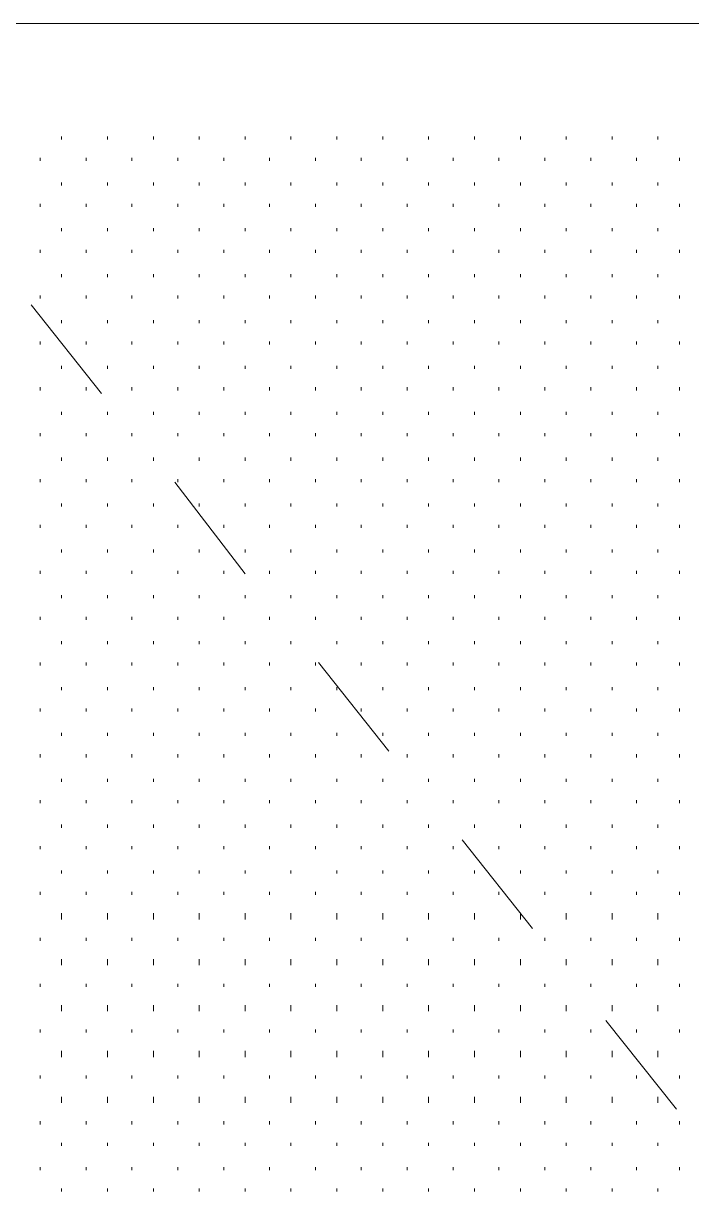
# Model space of a CAD drawing. Header units: inches. Extents: x -6061 to 13621, y -296 to 7483.
# Drawn here: x -5654.12 to -5636.62, y -123.13 to -92.54 of the extents above; entities that cross this region are included whole.
import ezdxf

# ---------------------------------------------------------------- set-up
doc = ezdxf.new("R2010")
doc.units = ezdxf.units.IN
doc.header["$MEASUREMENT"] = 0
doc.layers.get('0').update_dxf_attribs({"linetype": 'CONTINUOUS'})

msp = doc.modelspace()

# ---------------------------------------------------------------- linework, layer by layer
at = {"color": 7, "linetype": 'Continuous', "lineweight": 18, "true_color": 0x000007}
msp.add_line((-5722.39596, -92.53575), (-5619.31949, -92.53575), dxfattribs=at)
at = {"color": 7, "linetype": 'Continuous', "lineweight": 9, "true_color": 0x000007}
for p, q in [((-5621.8023, -92.53575), (-5657.84302, -92.53575)), ((-5653.91859, -99.90407), (-5652.07651, -102.2267)), ((-5650.15433, -104.54932), (-5648.31225, -106.95204)), ((-5646.39008, -109.27466), (-5644.548, -111.59729)), ((-5642.62583, -113.91991), (-5640.78375, -116.24253)), ((-5638.86157, -118.64525), (-5637.01949, -120.96787))]:
    msp.add_line(p, q, dxfattribs=at)
at = {"color": 7, "linetype": 'Continuous', "lineweight": 9, "true_color": 0xffffff}
for p, q in [((-5653.11768, -95.57919), (-5653.11768, -95.4991)), ((-5651.91633, -95.57919), (-5651.91633, -95.4991)), ((-5650.71497, -95.57919), (-5650.71497, -95.4991)), ((-5649.51361, -95.57919), (-5649.51361, -95.4991)), ((-5648.31225, -95.57919), (-5648.31225, -95.4991)), ((-5647.1109, -95.57919), (-5647.1109, -95.4991)), ((-5645.90954, -95.57919), (-5645.90954, -95.4991)), ((-5644.70818, -95.57919), (-5644.70818, -95.4991)), ((-5643.50682, -95.57919), (-5643.50682, -95.4991)), ((-5642.30547, -95.57919), (-5642.30547, -95.4991)), ((-5641.10411, -95.57919), (-5641.10411, -95.4991)), ((-5639.90275, -95.57919), (-5639.90275, -95.4991)), ((-5638.70139, -95.57919), (-5638.70139, -95.4991)), ((-5637.50004, -95.57919), (-5637.50004, -95.4991)), ((-5653.67832, -96.13982), (-5653.67832, -96.05973)), ((-5652.47696, -96.13982), (-5652.47696, -96.05973)), ((-5651.2756, -96.13982), (-5651.2756, -96.05973)), ((-5650.07424, -96.13982), (-5650.07424, -96.05973)), ((-5648.87289, -96.13982), (-5648.87289, -96.05973)), ((-5647.67153, -96.13982), (-5647.67153, -96.05973)), ((-5646.47017, -96.13982), (-5646.47017, -96.05973)), ((-5645.26881, -96.13982), (-5645.26881, -96.05973)), ((-5644.06746, -96.13982), (-5644.06746, -96.05973)), ((-5642.8661, -96.13982), (-5642.8661, -96.05973)), ((-5641.66474, -96.13982), (-5641.66474, -96.05973)), ((-5640.46338, -96.13982), (-5640.46338, -96.05973)), ((-5639.26203, -96.13982), (-5639.26203, -96.05973)), ((-5638.06067, -96.13982), (-5638.06067, -96.05973)), ((-5636.9394, -96.13982), (-5636.9394, -96.05973)), ((-5653.11768, -96.78054), (-5653.11768, -96.70045)), ((-5651.91633, -96.78054), (-5651.91633, -96.70045)), ((-5650.71497, -96.78054), (-5650.71497, -96.70045)), ((-5649.51361, -96.78054), (-5649.51361, -96.70045)), ((-5648.31225, -96.78054), (-5648.31225, -96.70045)), ((-5647.1109, -96.78054), (-5647.1109, -96.70045)), ((-5645.90954, -96.78054), (-5645.90954, -96.70045)), ((-5644.70818, -96.78054), (-5644.70818, -96.70045)), ((-5643.50682, -96.78054), (-5643.50682, -96.70045)), ((-5642.30547, -96.78054), (-5642.30547, -96.70045)), ((-5641.10411, -96.78054), (-5641.10411, -96.70045)), ((-5639.90275, -96.78054), (-5639.90275, -96.70045)), ((-5638.70139, -96.78054), (-5638.70139, -96.70045)), ((-5637.50004, -96.78054), (-5637.50004, -96.70045)), ((-5653.67832, -97.34118), (-5653.67832, -97.26109)), ((-5652.47696, -97.34118), (-5652.47696, -97.26109)), ((-5651.2756, -97.34118), (-5651.2756, -97.26109)), ((-5650.07424, -97.34118), (-5650.07424, -97.26109)), ((-5648.87289, -97.34118), (-5648.87289, -97.26109)), ((-5647.67153, -97.34118), (-5647.67153, -97.26109)), ((-5646.47017, -97.34118), (-5646.47017, -97.26109)), ((-5645.26881, -97.34118), (-5645.26881, -97.26109)), ((-5644.06746, -97.34118), (-5644.06746, -97.26109)), ((-5642.8661, -97.34118), (-5642.8661, -97.26109)), ((-5641.66474, -97.34118), (-5641.66474, -97.26109)), ((-5640.46338, -97.34118), (-5640.46338, -97.26109)), ((-5639.26203, -97.34118), (-5639.26203, -97.26109)), ((-5638.06067, -97.34118), (-5638.06067, -97.26109)), ((-5636.9394, -97.34118), (-5636.9394, -97.26109)), ((-5653.11768, -97.9819), (-5653.11768, -97.90181)), ((-5651.91633, -97.9819), (-5651.91633, -97.90181)), ((-5650.71497, -97.9819), (-5650.71497, -97.90181)), ((-5649.51361, -97.9819), (-5649.51361, -97.90181)), ((-5648.31225, -97.9819), (-5648.31225, -97.90181)), ((-5647.1109, -97.9819), (-5647.1109, -97.90181)), ((-5645.90954, -97.9819), (-5645.90954, -97.90181)), ((-5644.70818, -97.9819), (-5644.70818, -97.90181)), ((-5643.50682, -97.9819), (-5643.50682, -97.90181)), ((-5642.30547, -97.9819), (-5642.30547, -97.90181)), ((-5641.10411, -97.9819), (-5641.10411, -97.90181)), ((-5639.90275, -97.9819), (-5639.90275, -97.90181)), ((-5638.70139, -97.9819), (-5638.70139, -97.90181)), ((-5637.50004, -97.9819), (-5637.50004, -97.90181)), ((-5653.67832, -98.54253), (-5653.67832, -98.46244)), ((-5652.47696, -98.54253), (-5652.47696, -98.46244)), ((-5651.2756, -98.54253), (-5651.2756, -98.46244)), ((-5650.07424, -98.54253), (-5650.07424, -98.46244)), ((-5648.87289, -98.54253), (-5648.87289, -98.46244)), ((-5647.67153, -98.54253), (-5647.67153, -98.46244)), ((-5646.47017, -98.54253), (-5646.47017, -98.46244)), ((-5645.26881, -98.54253), (-5645.26881, -98.46244)), ((-5644.06746, -98.54253), (-5644.06746, -98.46244)), ((-5642.8661, -98.54253), (-5642.8661, -98.46244)), ((-5641.66474, -98.54253), (-5641.66474, -98.46244)), ((-5640.46338, -98.54253), (-5640.46338, -98.46244)), ((-5639.26203, -98.54253), (-5639.26203, -98.46244)), ((-5638.06067, -98.54253), (-5638.06067, -98.46244)), ((-5636.9394, -98.54253), (-5636.9394, -98.46244)), ((-5653.11768, -99.18326), (-5653.11768, -99.10317)), ((-5651.91633, -99.18326), (-5651.91633, -99.10317)), ((-5650.71497, -99.18326), (-5650.71497, -99.10317)), ((-5649.51361, -99.18326), (-5649.51361, -99.10317)), ((-5648.31225, -99.18326), (-5648.31225, -99.10317)), ((-5647.1109, -99.18326), (-5647.1109, -99.10317)), ((-5645.90954, -99.18326), (-5645.90954, -99.10317)), ((-5644.70818, -99.18326), (-5644.70818, -99.10317)), ((-5643.50682, -99.18326), (-5643.50682, -99.10317)), ((-5642.30547, -99.18326), (-5642.30547, -99.10317)), ((-5641.10411, -99.18326), (-5641.10411, -99.10317)), ((-5639.90275, -99.18326), (-5639.90275, -99.10317)), ((-5638.70139, -99.18326), (-5638.70139, -99.10317)), ((-5637.50004, -99.18326), (-5637.50004, -99.10317)), ((-5653.67832, -99.74389), (-5653.67832, -99.6638)), ((-5652.47696, -99.74389), (-5652.47696, -99.6638)), ((-5651.2756, -99.74389), (-5651.2756, -99.6638)), ((-5650.07424, -99.74389), (-5650.07424, -99.6638)), ((-5648.87289, -99.74389), (-5648.87289, -99.6638)), ((-5647.67153, -99.74389), (-5647.67153, -99.6638)), ((-5646.47017, -99.74389), (-5646.47017, -99.6638)), ((-5645.26881, -99.74389), (-5645.26881, -99.6638)), ((-5644.06746, -99.74389), (-5644.06746, -99.6638)), ((-5642.8661, -99.74389), (-5642.8661, -99.6638)), ((-5641.66474, -99.74389), (-5641.66474, -99.6638)), ((-5640.46338, -99.74389), (-5640.46338, -99.6638)), ((-5639.26203, -99.74389), (-5639.26203, -99.6638)), ((-5638.06067, -99.74389), (-5638.06067, -99.6638)), ((-5636.9394, -99.74389), (-5636.9394, -99.6638)), ((-5653.11768, -100.38462), (-5653.11768, -100.30453)), ((-5651.91633, -100.38462), (-5651.91633, -100.30453)), ((-5650.71497, -100.38462), (-5650.71497, -100.30453)), ((-5649.51361, -100.38462), (-5649.51361, -100.30453)), ((-5648.31225, -100.38462), (-5648.31225, -100.30453)), ((-5647.1109, -100.38462), (-5647.1109, -100.30453)), ((-5645.90954, -100.38462), (-5645.90954, -100.30453)), ((-5644.70818, -100.38462), (-5644.70818, -100.30453)), ((-5643.50682, -100.38462), (-5643.50682, -100.30453)), ((-5642.30547, -100.38462), (-5642.30547, -100.30453)), ((-5641.10411, -100.38462), (-5641.10411, -100.30453)), ((-5639.90275, -100.38462), (-5639.90275, -100.30453)), ((-5638.70139, -100.38462), (-5638.70139, -100.30453)), ((-5637.50004, -100.38462), (-5637.50004, -100.30453)), ((-5653.67832, -100.94525), (-5653.67832, -100.86516)), ((-5652.47696, -100.94525), (-5652.47696, -100.86516)), ((-5651.2756, -100.94525), (-5651.2756, -100.86516)), ((-5650.07424, -100.94525), (-5650.07424, -100.86516)), ((-5648.87289, -100.94525), (-5648.87289, -100.86516)), ((-5647.67153, -100.94525), (-5647.67153, -100.86516)), ((-5646.47017, -100.94525), (-5646.47017, -100.86516)), ((-5645.26881, -100.94525), (-5645.26881, -100.86516)), ((-5644.06746, -100.94525), (-5644.06746, -100.86516)), ((-5642.8661, -100.94525), (-5642.8661, -100.86516)), ((-5641.66474, -100.94525), (-5641.66474, -100.86516)), ((-5640.46338, -100.94525), (-5640.46338, -100.86516)), ((-5639.26203, -100.94525), (-5639.26203, -100.86516)), ((-5638.06067, -100.94525), (-5638.06067, -100.86516)), ((-5636.9394, -100.94525), (-5636.9394, -100.86516)), ((-5653.11768, -101.58597), (-5653.11768, -101.50588)), ((-5651.91633, -101.58597), (-5651.91633, -101.50588)), ((-5650.71497, -101.58597), (-5650.71497, -101.50588)), ((-5649.51361, -101.58597), (-5649.51361, -101.50588)), ((-5648.31225, -101.58597), (-5648.31225, -101.50588)), ((-5647.1109, -101.58597), (-5647.1109, -101.50588)), ((-5645.90954, -101.58597), (-5645.90954, -101.50588)), ((-5644.70818, -101.58597), (-5644.70818, -101.50588)), ((-5643.50682, -101.58597), (-5643.50682, -101.50588)), ((-5642.30547, -101.58597), (-5642.30547, -101.50588)), ((-5641.10411, -101.58597), (-5641.10411, -101.50588)), ((-5639.90275, -101.58597), (-5639.90275, -101.50588)), ((-5638.70139, -101.58597), (-5638.70139, -101.50588)), ((-5637.50004, -101.58597), (-5637.50004, -101.50588)), ((-5653.67832, -102.14661), (-5653.67832, -102.06652)), ((-5652.47696, -102.14661), (-5652.47696, -102.06652)), ((-5651.2756, -102.14661), (-5651.2756, -102.06652)), ((-5650.07424, -102.14661), (-5650.07424, -102.06652)), ((-5648.87289, -102.14661), (-5648.87289, -102.06652)), ((-5647.67153, -102.14661), (-5647.67153, -102.06652)), ((-5646.47017, -102.14661), (-5646.47017, -102.06652)), ((-5645.26881, -102.14661), (-5645.26881, -102.06652)), ((-5644.06746, -102.14661), (-5644.06746, -102.06652)), ((-5642.8661, -102.14661), (-5642.8661, -102.06652)), ((-5641.66474, -102.14661), (-5641.66474, -102.06652)), ((-5640.46338, -102.14661), (-5640.46338, -102.06652)), ((-5639.26203, -102.14661), (-5639.26203, -102.06652)), ((-5638.06067, -102.14661), (-5638.06067, -102.06652)), ((-5636.9394, -102.14661), (-5636.9394, -102.06652)), ((-5653.11768, -102.78733), (-5653.11768, -102.70724)), ((-5651.91633, -102.78733), (-5651.91633, -102.70724)), ((-5650.71497, -102.78733), (-5650.71497, -102.70724)), ((-5649.51361, -102.78733), (-5649.51361, -102.70724)), ((-5648.31225, -102.78733), (-5648.31225, -102.70724)), ((-5647.1109, -102.78733), (-5647.1109, -102.70724)), ((-5645.90954, -102.78733), (-5645.90954, -102.70724)), ((-5644.70818, -102.78733), (-5644.70818, -102.70724)), ((-5643.50682, -102.78733), (-5643.50682, -102.70724)), ((-5642.30547, -102.78733), (-5642.30547, -102.70724)), ((-5641.10411, -102.78733), (-5641.10411, -102.70724)), ((-5639.90275, -102.78733), (-5639.90275, -102.70724)), ((-5638.70139, -102.78733), (-5638.70139, -102.70724)), ((-5637.50004, -102.78733), (-5637.50004, -102.70724)), ((-5653.67832, -103.34796), (-5653.67832, -103.26787)), ((-5652.47696, -103.34796), (-5652.47696, -103.26787)), ((-5651.2756, -103.34796), (-5651.2756, -103.26787)), ((-5650.07424, -103.34796), (-5650.07424, -103.26787)), ((-5648.87289, -103.34796), (-5648.87289, -103.26787)), ((-5647.67153, -103.34796), (-5647.67153, -103.26787)), ((-5646.47017, -103.34796), (-5646.47017, -103.26787)), ((-5645.26881, -103.34796), (-5645.26881, -103.26787)), ((-5644.06746, -103.34796), (-5644.06746, -103.26787)), ((-5642.8661, -103.34796), (-5642.8661, -103.26787)), ((-5641.66474, -103.34796), (-5641.66474, -103.26787)), ((-5640.46338, -103.34796), (-5640.46338, -103.26787)), ((-5639.26203, -103.34796), (-5639.26203, -103.26787)), ((-5638.06067, -103.34796), (-5638.06067, -103.26787)), ((-5636.9394, -103.34796), (-5636.9394, -103.26787)), ((-5653.11768, -103.98869), (-5653.11768, -103.9086)), ((-5651.91633, -103.98869), (-5651.91633, -103.9086)), ((-5650.71497, -103.98869), (-5650.71497, -103.9086)), ((-5649.51361, -103.98869), (-5649.51361, -103.9086)), ((-5648.31225, -103.98869), (-5648.31225, -103.9086)), ((-5647.1109, -103.98869), (-5647.1109, -103.9086)), ((-5645.90954, -103.98869), (-5645.90954, -103.9086)), ((-5644.70818, -103.98869), (-5644.70818, -103.9086)), ((-5643.50682, -103.98869), (-5643.50682, -103.9086)), ((-5642.30547, -103.98869), (-5642.30547, -103.9086)), ((-5641.10411, -103.98869), (-5641.10411, -103.9086)), ((-5639.90275, -103.98869), (-5639.90275, -103.9086)), ((-5638.70139, -103.98869), (-5638.70139, -103.9086)), ((-5637.50004, -103.98869), (-5637.50004, -103.9086)), ((-5653.67832, -104.54932), (-5653.67832, -104.46923)), ((-5652.47696, -104.54932), (-5652.47696, -104.46923)), ((-5651.2756, -104.54932), (-5651.2756, -104.46923)), ((-5650.07424, -104.54932), (-5650.07424, -104.46923)), ((-5648.87289, -104.54932), (-5648.87289, -104.46923)), ((-5647.67153, -104.54932), (-5647.67153, -104.46923)), ((-5646.47017, -104.54932), (-5646.47017, -104.46923)), ((-5645.26881, -104.54932), (-5645.26881, -104.46923)), ((-5644.06746, -104.54932), (-5644.06746, -104.46923)), ((-5642.8661, -104.54932), (-5642.8661, -104.46923)), ((-5641.66474, -104.54932), (-5641.66474, -104.46923)), ((-5640.46338, -104.54932), (-5640.46338, -104.46923)), ((-5639.26203, -104.54932), (-5639.26203, -104.46923)), ((-5638.06067, -104.54932), (-5638.06067, -104.46923)), ((-5636.9394, -104.54932), (-5636.9394, -104.46923)), ((-5653.11768, -105.19005), (-5653.11768, -105.10995)), ((-5651.91633, -105.19005), (-5651.91633, -105.10995)), ((-5650.71497, -105.19005), (-5650.71497, -105.10995)), ((-5649.51361, -105.19005), (-5649.51361, -105.10995)), ((-5648.31225, -105.19005), (-5648.31225, -105.10995)), ((-5647.1109, -105.19005), (-5647.1109, -105.10995)), ((-5645.90954, -105.19005), (-5645.90954, -105.10995)), ((-5644.70818, -105.19005), (-5644.70818, -105.10995)), ((-5643.50682, -105.19005), (-5643.50682, -105.10995)), ((-5642.30547, -105.19005), (-5642.30547, -105.10995)), ((-5641.10411, -105.19005), (-5641.10411, -105.10995)), ((-5639.90275, -105.19005), (-5639.90275, -105.10995)), ((-5638.70139, -105.19005), (-5638.70139, -105.10995)), ((-5637.50004, -105.19005), (-5637.50004, -105.10995)), ((-5653.67832, -105.75068), (-5653.67832, -105.67059)), ((-5652.47696, -105.75068), (-5652.47696, -105.67059)), ((-5651.2756, -105.75068), (-5651.2756, -105.67059)), ((-5650.07424, -105.75068), (-5650.07424, -105.67059)), ((-5648.87289, -105.75068), (-5648.87289, -105.67059)), ((-5647.67153, -105.75068), (-5647.67153, -105.67059)), ((-5646.47017, -105.75068), (-5646.47017, -105.67059)), ((-5645.26881, -105.75068), (-5645.26881, -105.67059)), ((-5644.06746, -105.75068), (-5644.06746, -105.67059)), ((-5642.8661, -105.75068), (-5642.8661, -105.67059)), ((-5641.66474, -105.75068), (-5641.66474, -105.67059)), ((-5640.46338, -105.75068), (-5640.46338, -105.67059)), ((-5639.26203, -105.75068), (-5639.26203, -105.67059)), ((-5638.06067, -105.75068), (-5638.06067, -105.67059)), ((-5636.9394, -105.75068), (-5636.9394, -105.67059)), ((-5653.11768, -106.3914), (-5653.11768, -106.31131)), ((-5651.91633, -106.3914), (-5651.91633, -106.31131)), ((-5650.71497, -106.3914), (-5650.71497, -106.31131)), ((-5649.51361, -106.3914), (-5649.51361, -106.31131)), ((-5648.31225, -106.3914), (-5648.31225, -106.31131)), ((-5647.1109, -106.3914), (-5647.1109, -106.31131)), ((-5645.90954, -106.3914), (-5645.90954, -106.31131)), ((-5644.70818, -106.3914), (-5644.70818, -106.31131)), ((-5643.50682, -106.3914), (-5643.50682, -106.31131)), ((-5642.30547, -106.3914), (-5642.30547, -106.31131)), ((-5641.10411, -106.3914), (-5641.10411, -106.31131)), ((-5639.90275, -106.3914), (-5639.90275, -106.31131)), ((-5638.70139, -106.3914), (-5638.70139, -106.31131)), ((-5637.50004, -106.3914), (-5637.50004, -106.31131)), ((-5653.67832, -106.95204), (-5653.67832, -106.87195)), ((-5652.47696, -106.95204), (-5652.47696, -106.87195)), ((-5651.2756, -106.95204), (-5651.2756, -106.87195)), ((-5650.07424, -106.95204), (-5650.07424, -106.87195)), ((-5648.87289, -106.95204), (-5648.87289, -106.87195)), ((-5647.67153, -106.95204), (-5647.67153, -106.87195)), ((-5646.47017, -106.95204), (-5646.47017, -106.87195)), ((-5645.26881, -106.95204), (-5645.26881, -106.87195)), ((-5644.06746, -106.95204), (-5644.06746, -106.87195)), ((-5642.8661, -106.95204), (-5642.8661, -106.87195)), ((-5641.66474, -106.95204), (-5641.66474, -106.87195)), ((-5640.46338, -106.95204), (-5640.46338, -106.87195)), ((-5639.26203, -106.95204), (-5639.26203, -106.87195)), ((-5638.06067, -106.95204), (-5638.06067, -106.87195)), ((-5636.9394, -106.95204), (-5636.9394, -106.87195)), ((-5653.11768, -107.59276), (-5653.11768, -107.51267)), ((-5651.91633, -107.59276), (-5651.91633, -107.51267)), ((-5650.71497, -107.59276), (-5650.71497, -107.51267)), ((-5649.51361, -107.59276), (-5649.51361, -107.51267)), ((-5648.31225, -107.59276), (-5648.31225, -107.51267)), ((-5647.1109, -107.59276), (-5647.1109, -107.51267)), ((-5645.90954, -107.59276), (-5645.90954, -107.51267)), ((-5644.70818, -107.59276), (-5644.70818, -107.51267)), ((-5643.50682, -107.59276), (-5643.50682, -107.51267)), ((-5642.30547, -107.59276), (-5642.30547, -107.51267)), ((-5641.10411, -107.59276), (-5641.10411, -107.51267)), ((-5639.90275, -107.59276), (-5639.90275, -107.51267)), ((-5638.70139, -107.59276), (-5638.70139, -107.51267)), ((-5637.50004, -107.59276), (-5637.50004, -107.51267)), ((-5653.67832, -108.15339), (-5653.67832, -108.0733)), ((-5652.47696, -108.15339), (-5652.47696, -108.0733)), ((-5651.2756, -108.15339), (-5651.2756, -108.0733)), ((-5650.07424, -108.15339), (-5650.07424, -108.0733)), ((-5648.87289, -108.15339), (-5648.87289, -108.0733)), ((-5647.67153, -108.15339), (-5647.67153, -108.0733)), ((-5646.47017, -108.15339), (-5646.47017, -108.0733)), ((-5645.26881, -108.15339), (-5645.26881, -108.0733)), ((-5644.06746, -108.15339), (-5644.06746, -108.0733)), ((-5642.8661, -108.15339), (-5642.8661, -108.0733)), ((-5641.66474, -108.15339), (-5641.66474, -108.0733)), ((-5640.46338, -108.15339), (-5640.46338, -108.0733)), ((-5639.26203, -108.15339), (-5639.26203, -108.0733)), ((-5638.06067, -108.15339), (-5638.06067, -108.0733)), ((-5636.9394, -108.15339), (-5636.9394, -108.0733)), ((-5653.11768, -108.79412), (-5653.11768, -108.71403)), ((-5651.91633, -108.79412), (-5651.91633, -108.71403)), ((-5650.71497, -108.79412), (-5650.71497, -108.71403)), ((-5649.51361, -108.79412), (-5649.51361, -108.71403)), ((-5648.31225, -108.79412), (-5648.31225, -108.71403)), ((-5647.1109, -108.79412), (-5647.1109, -108.71403)), ((-5645.90954, -108.79412), (-5645.90954, -108.71403)), ((-5644.70818, -108.79412), (-5644.70818, -108.71403)), ((-5643.50682, -108.79412), (-5643.50682, -108.71403)), ((-5642.30547, -108.79412), (-5642.30547, -108.71403)), ((-5641.10411, -108.79412), (-5641.10411, -108.71403)), ((-5639.90275, -108.79412), (-5639.90275, -108.71403)), ((-5638.70139, -108.79412), (-5638.70139, -108.71403)), ((-5637.50004, -108.79412), (-5637.50004, -108.71403)), ((-5653.67832, -109.35475), (-5653.67832, -109.27466)), ((-5652.47696, -109.35475), (-5652.47696, -109.27466)), ((-5651.2756, -109.35475), (-5651.2756, -109.27466)), ((-5650.07424, -109.35475), (-5650.07424, -109.27466)), ((-5648.87289, -109.35475), (-5648.87289, -109.27466)), ((-5647.67153, -109.35475), (-5647.67153, -109.27466)), ((-5646.47017, -109.35475), (-5646.47017, -109.27466)), ((-5645.26881, -109.35475), (-5645.26881, -109.27466)), ((-5644.06746, -109.35475), (-5644.06746, -109.27466)), ((-5642.8661, -109.35475), (-5642.8661, -109.27466)), ((-5641.66474, -109.35475), (-5641.66474, -109.27466)), ((-5640.46338, -109.35475), (-5640.46338, -109.27466)), ((-5639.26203, -109.35475), (-5639.26203, -109.27466)), ((-5638.06067, -109.35475), (-5638.06067, -109.27466)), ((-5636.9394, -109.35475), (-5636.9394, -109.27466)), ((-5653.11768, -109.99548), (-5653.11768, -109.91538)), ((-5651.91633, -109.99548), (-5651.91633, -109.91538)), ((-5650.71497, -109.99548), (-5650.71497, -109.91538)), ((-5649.51361, -109.99548), (-5649.51361, -109.91538)), ((-5648.31225, -109.99548), (-5648.31225, -109.91538)), ((-5647.1109, -109.99548), (-5647.1109, -109.91538)), ((-5645.90954, -109.99548), (-5645.90954, -109.91538)), ((-5644.70818, -109.99548), (-5644.70818, -109.91538)), ((-5643.50682, -109.99548), (-5643.50682, -109.91538)), ((-5642.30547, -109.99548), (-5642.30547, -109.91538)), ((-5641.10411, -109.99548), (-5641.10411, -109.91538)), ((-5639.90275, -109.99548), (-5639.90275, -109.91538)), ((-5638.70139, -109.99548), (-5638.70139, -109.91538)), ((-5637.50004, -109.99548), (-5637.50004, -109.91538)), ((-5653.67832, -110.55611), (-5653.67832, -110.47602)), ((-5652.47696, -110.55611), (-5652.47696, -110.47602)), ((-5651.2756, -110.55611), (-5651.2756, -110.47602)), ((-5650.07424, -110.55611), (-5650.07424, -110.47602)), ((-5648.87289, -110.55611), (-5648.87289, -110.47602)), ((-5647.67153, -110.55611), (-5647.67153, -110.47602)), ((-5646.47017, -110.55611), (-5646.47017, -110.47602)), ((-5645.26881, -110.55611), (-5645.26881, -110.47602)), ((-5644.06746, -110.55611), (-5644.06746, -110.47602)), ((-5642.8661, -110.55611), (-5642.8661, -110.47602)), ((-5641.66474, -110.55611), (-5641.66474, -110.47602)), ((-5640.46338, -110.55611), (-5640.46338, -110.47602)), ((-5639.26203, -110.55611), (-5639.26203, -110.47602)), ((-5638.06067, -110.55611), (-5638.06067, -110.47602)), ((-5636.9394, -110.55611), (-5636.9394, -110.47602)), ((-5653.11768, -111.19683), (-5653.11768, -111.11674)), ((-5651.91633, -111.19683), (-5651.91633, -111.11674)), ((-5650.71497, -111.19683), (-5650.71497, -111.11674)), ((-5649.51361, -111.19683), (-5649.51361, -111.11674)), ((-5648.31225, -111.19683), (-5648.31225, -111.11674)), ((-5647.1109, -111.19683), (-5647.1109, -111.11674)), ((-5645.90954, -111.19683), (-5645.90954, -111.11674)), ((-5644.70818, -111.19683), (-5644.70818, -111.11674)), ((-5643.50682, -111.19683), (-5643.50682, -111.11674)), ((-5642.30547, -111.19683), (-5642.30547, -111.11674)), ((-5641.10411, -111.19683), (-5641.10411, -111.11674)), ((-5639.90275, -111.19683), (-5639.90275, -111.11674)), ((-5638.70139, -111.19683), (-5638.70139, -111.11674)), ((-5637.50004, -111.19683), (-5637.50004, -111.11674)), ((-5653.67832, -111.75747), (-5653.67832, -111.67738)), ((-5652.47696, -111.75747), (-5652.47696, -111.67738)), ((-5651.2756, -111.75747), (-5651.2756, -111.67738)), ((-5650.07424, -111.75747), (-5650.07424, -111.67738)), ((-5648.87289, -111.75747), (-5648.87289, -111.67738)), ((-5647.67153, -111.75747), (-5647.67153, -111.67738)), ((-5646.47017, -111.75747), (-5646.47017, -111.67738)), ((-5645.26881, -111.75747), (-5645.26881, -111.67738)), ((-5644.06746, -111.75747), (-5644.06746, -111.67738)), ((-5642.8661, -111.75747), (-5642.8661, -111.67738)), ((-5641.66474, -111.75747), (-5641.66474, -111.67738)), ((-5640.46338, -111.75747), (-5640.46338, -111.67738)), ((-5639.26203, -111.75747), (-5639.26203, -111.67738)), ((-5638.06067, -111.75747), (-5638.06067, -111.67738)), ((-5636.9394, -111.75747), (-5636.9394, -111.67738)), ((-5653.11768, -112.39819), (-5653.11768, -112.3181)), ((-5651.91633, -112.39819), (-5651.91633, -112.3181)), ((-5650.71497, -112.39819), (-5650.71497, -112.3181)), ((-5649.51361, -112.39819), (-5649.51361, -112.3181)), ((-5648.31225, -112.39819), (-5648.31225, -112.3181)), ((-5647.1109, -112.39819), (-5647.1109, -112.3181)), ((-5645.90954, -112.39819), (-5645.90954, -112.3181)), ((-5644.70818, -112.39819), (-5644.70818, -112.3181)), ((-5643.50682, -112.39819), (-5643.50682, -112.3181)), ((-5642.30547, -112.39819), (-5642.30547, -112.3181)), ((-5641.10411, -112.39819), (-5641.10411, -112.3181)), ((-5639.90275, -112.39819), (-5639.90275, -112.3181)), ((-5638.70139, -112.39819), (-5638.70139, -112.3181)), ((-5637.50004, -112.39819), (-5637.50004, -112.3181)), ((-5653.67832, -112.95882), (-5653.67832, -112.87873)), ((-5652.47696, -112.95882), (-5652.47696, -112.87873)), ((-5651.2756, -112.95882), (-5651.2756, -112.87873)), ((-5650.07424, -112.95882), (-5650.07424, -112.87873)), ((-5648.87289, -112.95882), (-5648.87289, -112.87873)), ((-5647.67153, -112.95882), (-5647.67153, -112.87873)), ((-5646.47017, -112.95882), (-5646.47017, -112.87873)), ((-5645.26881, -112.95882), (-5645.26881, -112.87873)), ((-5644.06746, -112.95882), (-5644.06746, -112.87873)), ((-5642.8661, -112.95882), (-5642.8661, -112.87873)), ((-5641.66474, -112.95882), (-5641.66474, -112.87873)), ((-5640.46338, -112.95882), (-5640.46338, -112.87873)), ((-5639.26203, -112.95882), (-5639.26203, -112.87873)), ((-5638.06067, -112.95882), (-5638.06067, -112.87873)), ((-5636.9394, -112.95882), (-5636.9394, -112.87873)), ((-5653.11768, -113.59955), (-5653.11768, -113.51946)), ((-5651.91633, -113.59955), (-5651.91633, -113.51946)), ((-5650.71497, -113.59955), (-5650.71497, -113.51946)), ((-5649.51361, -113.59955), (-5649.51361, -113.51946)), ((-5648.31225, -113.59955), (-5648.31225, -113.51946)), ((-5647.1109, -113.59955), (-5647.1109, -113.51946)), ((-5645.90954, -113.59955), (-5645.90954, -113.51946)), ((-5644.70818, -113.59955), (-5644.70818, -113.51946)), ((-5643.50682, -113.59955), (-5643.50682, -113.51946)), ((-5642.30547, -113.59955), (-5642.30547, -113.51946)), ((-5641.10411, -113.59955), (-5641.10411, -113.51946)), ((-5639.90275, -113.59955), (-5639.90275, -113.51946)), ((-5638.70139, -113.59955), (-5638.70139, -113.51946)), ((-5637.50004, -113.59955), (-5637.50004, -113.51946)), ((-5653.67832, -114.16018), (-5653.67832, -114.08009)), ((-5652.47696, -114.16018), (-5652.47696, -114.08009)), ((-5651.2756, -114.16018), (-5651.2756, -114.08009)), ((-5650.07424, -114.16018), (-5650.07424, -114.08009)), ((-5648.87289, -114.16018), (-5648.87289, -114.08009)), ((-5647.67153, -114.16018), (-5647.67153, -114.08009)), ((-5646.47017, -114.16018), (-5646.47017, -114.08009)), ((-5645.26881, -114.16018), (-5645.26881, -114.08009)), ((-5644.06746, -114.16018), (-5644.06746, -114.08009)), ((-5642.8661, -114.16018), (-5642.8661, -114.08009)), ((-5641.66474, -114.16018), (-5641.66474, -114.08009)), ((-5640.46338, -114.16018), (-5640.46338, -114.08009)), ((-5639.26203, -114.16018), (-5639.26203, -114.08009)), ((-5638.06067, -114.16018), (-5638.06067, -114.08009)), ((-5636.9394, -114.16018), (-5636.9394, -114.08009)), ((-5653.11768, -114.80091), (-5653.11768, -114.72081)), ((-5651.91633, -114.80091), (-5651.91633, -114.72081)), ((-5650.71497, -114.80091), (-5650.71497, -114.72081)), ((-5649.51361, -114.80091), (-5649.51361, -114.72081)), ((-5648.31225, -114.80091), (-5648.31225, -114.72081)), ((-5647.1109, -114.80091), (-5647.1109, -114.72081)), ((-5645.90954, -114.80091), (-5645.90954, -114.72081)), ((-5644.70818, -114.80091), (-5644.70818, -114.72081)), ((-5643.50682, -114.80091), (-5643.50682, -114.72081)), ((-5642.30547, -114.80091), (-5642.30547, -114.72081)), ((-5641.10411, -114.80091), (-5641.10411, -114.72081)), ((-5639.90275, -114.80091), (-5639.90275, -114.72081)), ((-5638.70139, -114.80091), (-5638.70139, -114.72081)), ((-5637.50004, -114.80091), (-5637.50004, -114.72081)), ((-5653.67832, -115.36154), (-5653.67832, -115.28145)), ((-5652.47696, -115.36154), (-5652.47696, -115.28145)), ((-5651.2756, -115.36154), (-5651.2756, -115.28145)), ((-5650.07424, -115.36154), (-5650.07424, -115.28145)), ((-5648.87289, -115.36154), (-5648.87289, -115.28145)), ((-5647.67153, -115.36154), (-5647.67153, -115.28145)), ((-5646.47017, -115.36154), (-5646.47017, -115.28145)), ((-5645.26881, -115.36154), (-5645.26881, -115.28145)), ((-5644.06746, -115.36154), (-5644.06746, -115.28145)), ((-5642.8661, -115.36154), (-5642.8661, -115.28145)), ((-5641.66474, -115.36154), (-5641.66474, -115.28145)), ((-5640.46338, -115.36154), (-5640.46338, -115.28145)), ((-5639.26203, -115.36154), (-5639.26203, -115.28145)), ((-5638.06067, -115.36154), (-5638.06067, -115.28145)), ((-5636.9394, -115.36154), (-5636.9394, -115.28145)), ((-5653.11768, -116.00226), (-5653.11768, -115.84208)), ((-5651.91633, -116.00226), (-5651.91633, -115.84208)), ((-5650.71497, -116.00226), (-5650.71497, -115.84208)), ((-5649.51361, -116.00226), (-5649.51361, -115.84208)), ((-5648.31225, -116.00226), (-5648.31225, -115.84208)), ((-5647.1109, -116.00226), (-5647.1109, -115.84208)), ((-5645.90954, -116.00226), (-5645.90954, -115.84208)), ((-5644.70818, -116.00226), (-5644.70818, -115.84208)), ((-5643.50682, -116.00226), (-5643.50682, -115.84208)), ((-5642.30547, -116.00226), (-5642.30547, -115.84208)), ((-5641.10411, -116.00226), (-5641.10411, -115.84208)), ((-5639.90275, -116.00226), (-5639.90275, -115.84208)), ((-5638.70139, -116.00226), (-5638.70139, -115.84208)), ((-5637.50004, -116.00226), (-5637.50004, -115.84208)), ((-5653.67832, -116.5629), (-5653.67832, -116.48281)), ((-5652.47696, -116.5629), (-5652.47696, -116.48281)), ((-5651.2756, -116.5629), (-5651.2756, -116.48281)), ((-5650.07424, -116.5629), (-5650.07424, -116.48281)), ((-5648.87289, -116.5629), (-5648.87289, -116.48281)), ((-5647.67153, -116.5629), (-5647.67153, -116.48281)), ((-5646.47017, -116.5629), (-5646.47017, -116.48281)), ((-5645.26881, -116.5629), (-5645.26881, -116.48281)), ((-5644.06746, -116.5629), (-5644.06746, -116.48281)), ((-5642.8661, -116.5629), (-5642.8661, -116.48281)), ((-5641.66474, -116.5629), (-5641.66474, -116.48281)), ((-5640.46338, -116.5629), (-5640.46338, -116.48281)), ((-5639.26203, -116.5629), (-5639.26203, -116.48281)), ((-5638.06067, -116.5629), (-5638.06067, -116.48281)), ((-5636.9394, -116.5629), (-5636.9394, -116.48281)), ((-5653.11768, -117.20362), (-5653.11768, -117.04344)), ((-5651.91633, -117.20362), (-5651.91633, -117.04344)), ((-5650.71497, -117.20362), (-5650.71497, -117.04344)), ((-5649.51361, -117.20362), (-5649.51361, -117.04344)), ((-5648.31225, -117.20362), (-5648.31225, -117.04344)), ((-5647.1109, -117.20362), (-5647.1109, -117.04344)), ((-5645.90954, -117.20362), (-5645.90954, -117.04344)), ((-5644.70818, -117.20362), (-5644.70818, -117.04344)), ((-5643.50682, -117.20362), (-5643.50682, -117.04344)), ((-5642.30547, -117.20362), (-5642.30547, -117.04344)), ((-5641.10411, -117.20362), (-5641.10411, -117.04344)), ((-5639.90275, -117.20362), (-5639.90275, -117.04344)), ((-5638.70139, -117.20362), (-5638.70139, -117.04344)), ((-5637.50004, -117.20362), (-5637.50004, -117.04344)), ((-5653.67832, -117.76425), (-5653.67832, -117.68416)), ((-5652.47696, -117.76425), (-5652.47696, -117.68416)), ((-5651.2756, -117.76425), (-5651.2756, -117.68416)), ((-5650.07424, -117.76425), (-5650.07424, -117.68416)), ((-5648.87289, -117.76425), (-5648.87289, -117.68416)), ((-5647.67153, -117.76425), (-5647.67153, -117.68416)), ((-5646.47017, -117.76425), (-5646.47017, -117.68416)), ((-5645.26881, -117.76425), (-5645.26881, -117.68416)), ((-5644.06746, -117.76425), (-5644.06746, -117.68416)), ((-5642.8661, -117.76425), (-5642.8661, -117.68416)), ((-5641.66474, -117.76425), (-5641.66474, -117.68416)), ((-5640.46338, -117.76425), (-5640.46338, -117.68416)), ((-5639.26203, -117.76425), (-5639.26203, -117.68416)), ((-5638.06067, -117.76425), (-5638.06067, -117.68416)), ((-5636.9394, -117.76425), (-5636.9394, -117.68416)), ((-5653.11768, -118.40498), (-5653.11768, -118.2448)), ((-5651.91633, -118.40498), (-5651.91633, -118.2448)), ((-5650.71497, -118.40498), (-5650.71497, -118.2448)), ((-5649.51361, -118.40498), (-5649.51361, -118.2448)), ((-5648.31225, -118.40498), (-5648.31225, -118.2448)), ((-5647.1109, -118.40498), (-5647.1109, -118.2448)), ((-5645.90954, -118.40498), (-5645.90954, -118.2448)), ((-5644.70818, -118.40498), (-5644.70818, -118.2448)), ((-5643.50682, -118.40498), (-5643.50682, -118.2448)), ((-5642.30547, -118.40498), (-5642.30547, -118.2448)), ((-5641.10411, -118.40498), (-5641.10411, -118.2448)), ((-5639.90275, -118.40498), (-5639.90275, -118.2448)), ((-5638.70139, -118.40498), (-5638.70139, -118.2448)), ((-5637.50004, -118.40498), (-5637.50004, -118.2448)), ((-5653.67832, -118.96561), (-5653.67832, -118.88552)), ((-5652.47696, -118.96561), (-5652.47696, -118.88552)), ((-5651.2756, -118.96561), (-5651.2756, -118.88552)), ((-5650.07424, -118.96561), (-5650.07424, -118.88552)), ((-5648.87289, -118.96561), (-5648.87289, -118.88552)), ((-5647.67153, -118.96561), (-5647.67153, -118.88552)), ((-5646.47017, -118.96561), (-5646.47017, -118.88552)), ((-5645.26881, -118.96561), (-5645.26881, -118.88552)), ((-5644.06746, -118.96561), (-5644.06746, -118.88552)), ((-5642.8661, -118.96561), (-5642.8661, -118.88552)), ((-5641.66474, -118.96561), (-5641.66474, -118.88552)), ((-5640.46338, -118.96561), (-5640.46338, -118.88552)), ((-5639.26203, -118.96561), (-5639.26203, -118.88552)), ((-5638.06067, -118.96561), (-5638.06067, -118.88552)), ((-5636.9394, -118.96561), (-5636.9394, -118.88552)), ((-5653.11768, -119.60634), (-5653.11768, -119.44615)), ((-5651.91633, -119.60634), (-5651.91633, -119.44615)), ((-5650.71497, -119.60634), (-5650.71497, -119.44615)), ((-5649.51361, -119.60634), (-5649.51361, -119.44615)), ((-5648.31225, -119.60634), (-5648.31225, -119.44615)), ((-5647.1109, -119.60634), (-5647.1109, -119.44615)), ((-5645.90954, -119.60634), (-5645.90954, -119.44615)), ((-5644.70818, -119.60634), (-5644.70818, -119.44615)), ((-5643.50682, -119.60634), (-5643.50682, -119.44615)), ((-5642.30547, -119.60634), (-5642.30547, -119.44615)), ((-5641.10411, -119.60634), (-5641.10411, -119.44615)), ((-5639.90275, -119.60634), (-5639.90275, -119.44615)), ((-5638.70139, -119.60634), (-5638.70139, -119.44615)), ((-5637.50004, -119.60634), (-5637.50004, -119.44615)), ((-5653.67832, -120.16697), (-5653.67832, -120.08688)), ((-5652.47696, -120.16697), (-5652.47696, -120.08688)), ((-5651.2756, -120.16697), (-5651.2756, -120.08688)), ((-5650.07424, -120.16697), (-5650.07424, -120.08688)), ((-5648.87289, -120.16697), (-5648.87289, -120.08688)), ((-5647.67153, -120.16697), (-5647.67153, -120.08688)), ((-5646.47017, -120.16697), (-5646.47017, -120.08688)), ((-5645.26881, -120.16697), (-5645.26881, -120.08688)), ((-5644.06746, -120.16697), (-5644.06746, -120.08688)), ((-5642.8661, -120.16697), (-5642.8661, -120.08688)), ((-5641.66474, -120.16697), (-5641.66474, -120.08688)), ((-5640.46338, -120.16697), (-5640.46338, -120.08688)), ((-5639.26203, -120.16697), (-5639.26203, -120.08688)), ((-5638.06067, -120.16697), (-5638.06067, -120.08688)), ((-5636.9394, -120.16697), (-5636.9394, -120.08688)), ((-5653.11768, -120.80769), (-5653.11768, -120.64751)), ((-5651.91633, -120.80769), (-5651.91633, -120.64751)), ((-5650.71497, -120.80769), (-5650.71497, -120.64751)), ((-5649.51361, -120.80769), (-5649.51361, -120.64751)), ((-5648.31225, -120.80769), (-5648.31225, -120.64751)), ((-5647.1109, -120.80769), (-5647.1109, -120.64751)), ((-5645.90954, -120.80769), (-5645.90954, -120.64751)), ((-5644.70818, -120.80769), (-5644.70818, -120.64751)), ((-5643.50682, -120.80769), (-5643.50682, -120.64751)), ((-5642.30547, -120.80769), (-5642.30547, -120.64751)), ((-5641.10411, -120.80769), (-5641.10411, -120.64751)), ((-5639.90275, -120.80769), (-5639.90275, -120.64751)), ((-5638.70139, -120.80769), (-5638.70139, -120.64751)), ((-5637.50004, -120.80769), (-5637.50004, -120.64751)), ((-5653.67832, -121.36833), (-5653.67832, -121.28824)), ((-5652.47696, -121.36833), (-5652.47696, -121.28824)), ((-5651.2756, -121.36833), (-5651.2756, -121.28824)), ((-5650.07424, -121.36833), (-5650.07424, -121.28824)), ((-5648.87289, -121.36833), (-5648.87289, -121.28824)), ((-5647.67153, -121.36833), (-5647.67153, -121.28824)), ((-5646.47017, -121.36833), (-5646.47017, -121.28824)), ((-5645.26881, -121.36833), (-5645.26881, -121.28824)), ((-5644.06746, -121.36833), (-5644.06746, -121.28824)), ((-5642.8661, -121.36833), (-5642.8661, -121.28824)), ((-5641.66474, -121.36833), (-5641.66474, -121.28824)), ((-5640.46338, -121.36833), (-5640.46338, -121.28824)), ((-5639.26203, -121.36833), (-5639.26203, -121.28824)), ((-5638.06067, -121.36833), (-5638.06067, -121.28824)), ((-5636.9394, -121.36833), (-5636.9394, -121.28824)), ((-5653.11768, -121.92896), (-5653.11768, -121.84887)), ((-5651.91633, -121.92896), (-5651.91633, -121.84887)), ((-5650.71497, -121.92896), (-5650.71497, -121.84887)), ((-5649.51361, -121.92896), (-5649.51361, -121.84887)), ((-5648.31225, -121.92896), (-5648.31225, -121.84887)), ((-5647.1109, -121.92896), (-5647.1109, -121.84887)), ((-5645.90954, -121.92896), (-5645.90954, -121.84887)), ((-5644.70818, -121.92896), (-5644.70818, -121.84887)), ((-5643.50682, -121.92896), (-5643.50682, -121.84887)), ((-5642.30547, -121.92896), (-5642.30547, -121.84887)), ((-5641.10411, -121.92896), (-5641.10411, -121.84887)), ((-5639.90275, -121.92896), (-5639.90275, -121.84887)), ((-5638.70139, -121.92896), (-5638.70139, -121.84887)), ((-5637.50004, -121.92896), (-5637.50004, -121.84887)), ((-5653.67832, -122.56968), (-5653.67832, -122.48959)), ((-5652.47696, -122.56968), (-5652.47696, -122.48959)), ((-5651.2756, -122.56968), (-5651.2756, -122.48959)), ((-5650.07424, -122.56968), (-5650.07424, -122.48959)), ((-5648.87289, -122.56968), (-5648.87289, -122.48959)), ((-5647.67153, -122.56968), (-5647.67153, -122.48959)), ((-5646.47017, -122.56968), (-5646.47017, -122.48959)), ((-5645.26881, -122.56968), (-5645.26881, -122.48959)), ((-5644.06746, -122.56968), (-5644.06746, -122.48959)), ((-5642.8661, -122.56968), (-5642.8661, -122.48959)), ((-5641.66474, -122.56968), (-5641.66474, -122.48959)), ((-5640.46338, -122.56968), (-5640.46338, -122.48959)), ((-5639.26203, -122.56968), (-5639.26203, -122.48959)), ((-5638.06067, -122.56968), (-5638.06067, -122.48959)), ((-5636.9394, -122.56968), (-5636.9394, -122.48959)), ((-5653.11768, -123.13032), (-5653.11768, -123.05023)), ((-5651.91633, -123.13032), (-5651.91633, -123.05023)), ((-5650.71497, -123.13032), (-5650.71497, -123.05023)), ((-5649.51361, -123.13032), (-5649.51361, -123.05023)), ((-5648.31225, -123.13032), (-5648.31225, -123.05023)), ((-5647.1109, -123.13032), (-5647.1109, -123.05023)), ((-5645.90954, -123.13032), (-5645.90954, -123.05023)), ((-5644.70818, -123.13032), (-5644.70818, -123.05023)), ((-5643.50682, -123.13032), (-5643.50682, -123.05023)), ((-5642.30547, -123.13032), (-5642.30547, -123.05023)), ((-5641.10411, -123.13032), (-5641.10411, -123.05023)), ((-5639.90275, -123.13032), (-5639.90275, -123.05023)), ((-5638.70139, -123.13032), (-5638.70139, -123.05023)), ((-5637.50004, -123.13032), (-5637.50004, -123.05023))]:
    msp.add_line(p, q, dxfattribs=at)

doc.saveas('drawing.dxf')
